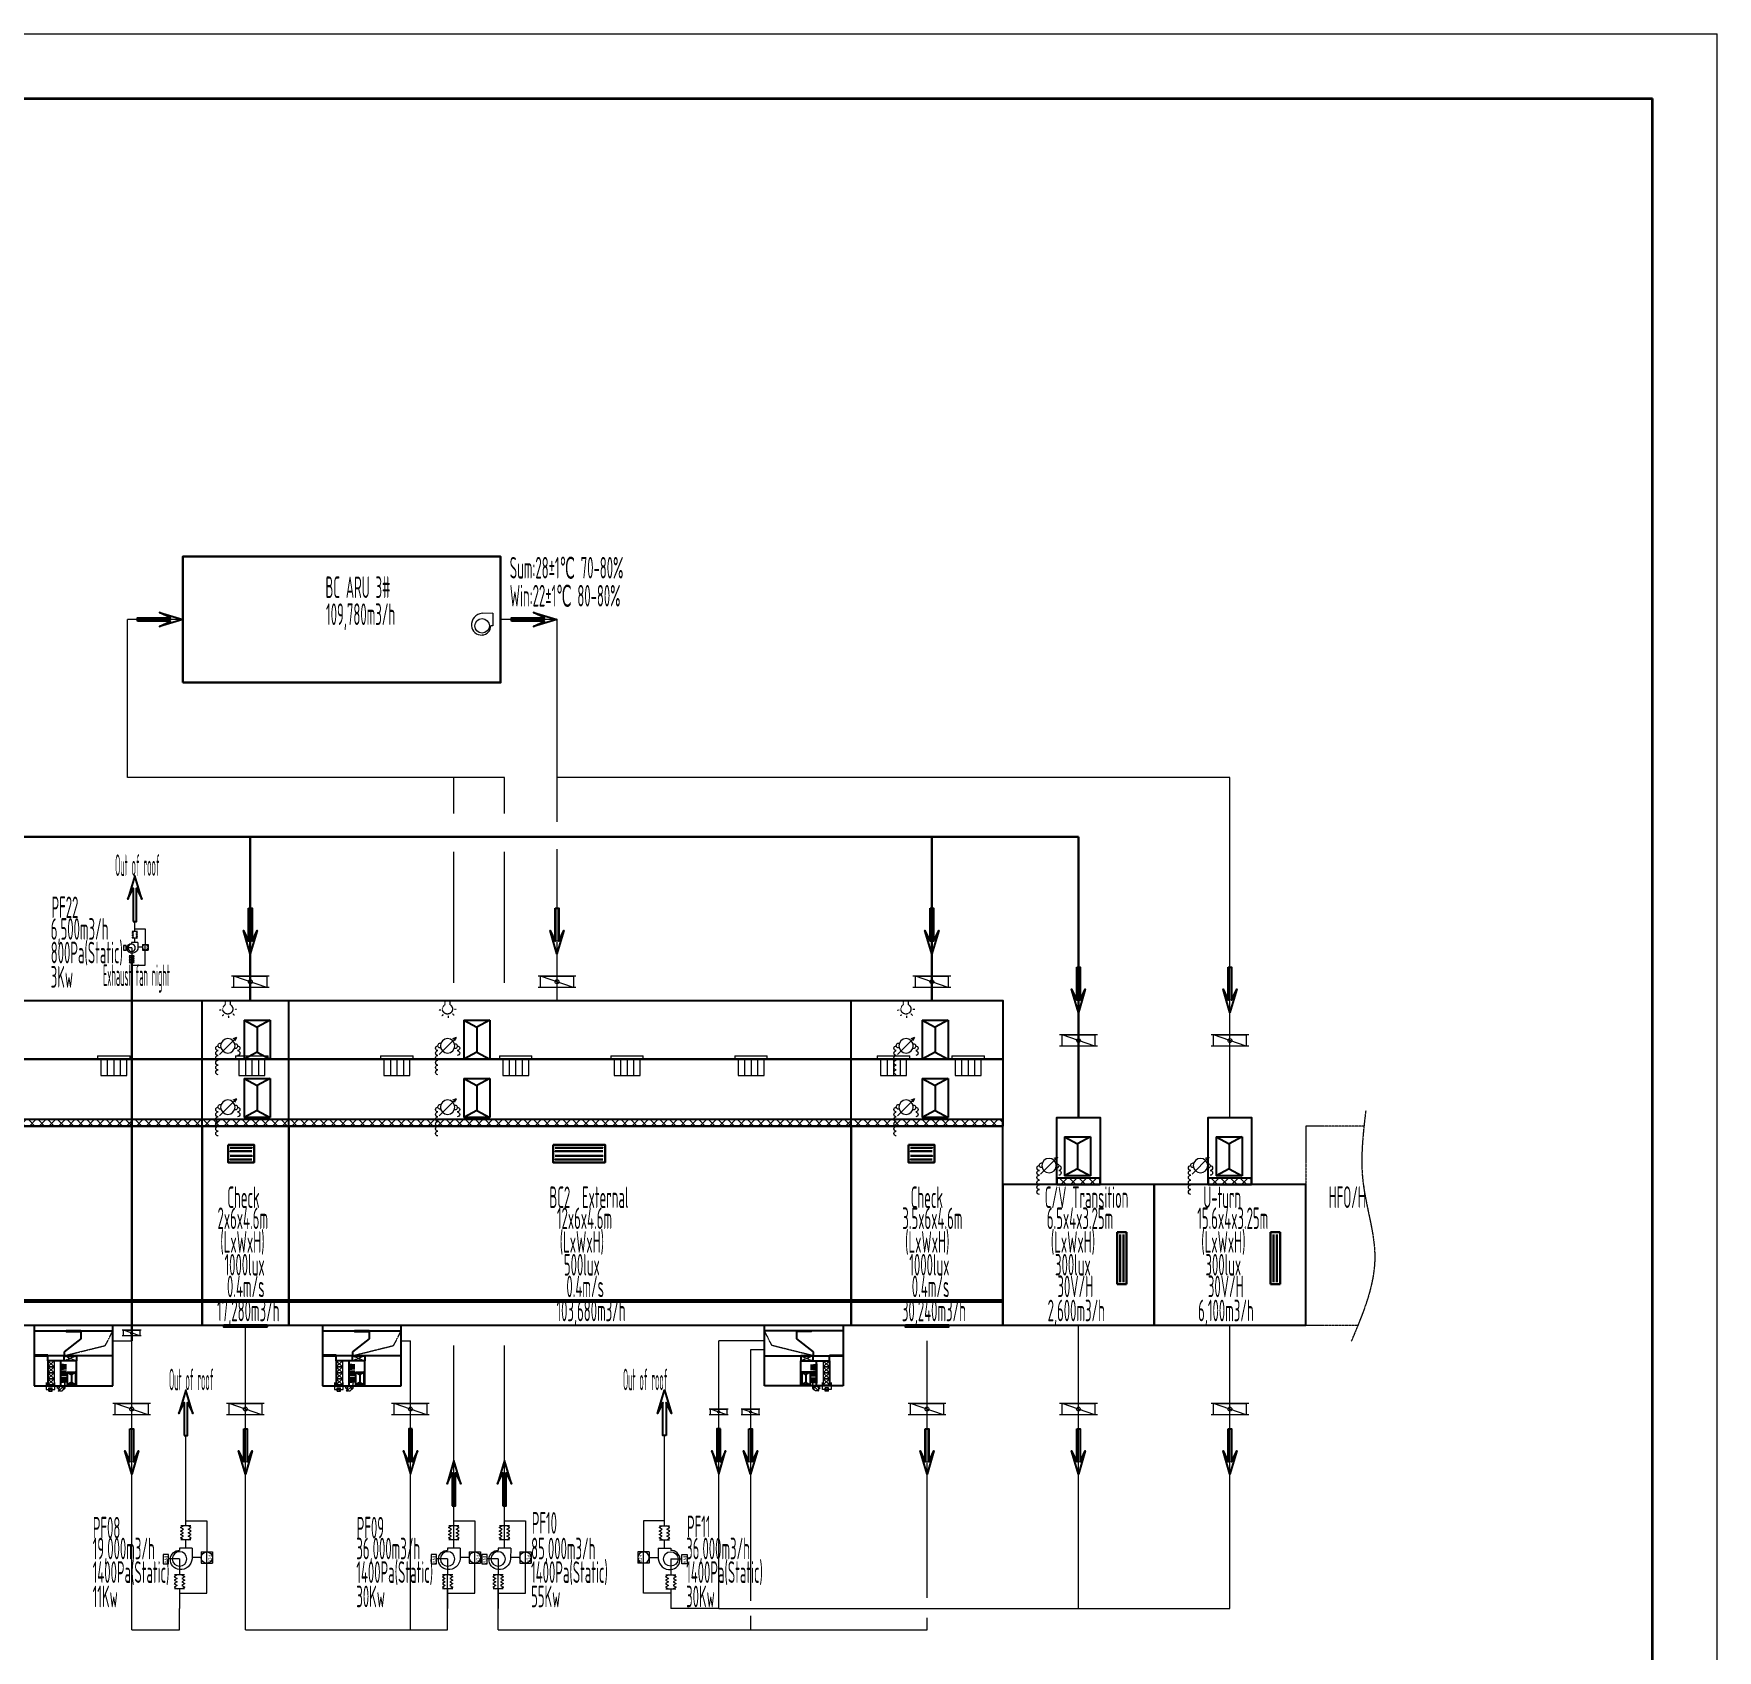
# Model space of a CAD drawing. Header units: millimetres. Extents: x 107215 to 233365, y -8722 to 80378.
# Drawn here: x 194460 to 233365, y 43017 to 80378 of the extents above; entities that cross this region are included whole.
import ezdxf

# ---------------------------------------------------------------- set-up
doc = ezdxf.new("R2010")
doc.units = ezdxf.units.MM
doc.header["$LTSCALE"] = 2
doc.linetypes.add('CENTER', pattern=[4.5, 3, -0.5, 0.5, -0.5])
doc.linetypes.add('PHANTOM', pattern=[5.5, 3, -0.5, 0.5, -0.5, 0.5, -0.5])
doc.layers.get('0').update_dxf_attribs({"lineweight": 30})
for name, color, linetype, lineweight in [('01-粗实线', 3, 'Continuous', 25), ('02-细实线', 2, 'Continuous', 13), ('05-点划线', 1, 'CENTER', 13), ('06-双点划线', 4, 'PHANTOM', 13), ('07-尺寸线', 2, 'Continuous', 13), ('08-文本', 2, 'Continuous', 13), ('A-FLOOR', 7, 'Continuous', 30), ('图框', 7, 'Continuous', 35), ('细实线', 2, 'Continuous', 0)]:
    doc.layers.add(name, color=color, linetype=linetype, lineweight=lineweight)
doc.layers.add('09-不打印层', color=6, linetype='Continuous', lineweight=13, plot=False)
doc.styles.add('标准', font='gbenor.shx', dxfattribs={"bigfont": 'gbcbig.shx'})

# ---------------------------------------------------------------- blocks, each defined once
blk = doc.blocks.new('C$51A9D12799D94EEBA75711500ADBCD73_2')
for p, q in [((0, 900), (600, 900)), ((0, 900), (300, 740)), ((0, 900), (0, 0)), ((600, 900), (300, 740)), ((600, 900), (600, 0)), ((300, 740), (300, 160)), ((300, 160), (0, 0)), ((600, 0), (0, 0)), ((300, 160), (600, 0))]:
    blk.add_line(p, q)
blk = doc.blocks.new('指针压差表')
at = {"ltscale": 5}
for q in [(196, -30), (-111, 327), (-155, 280)]:
    blk.add_line((-196, 363), q, dxfattribs=at)
blk.add_circle((0, 167), 167, dxfattribs=at)
for centre, start, end in [((-224, 111), 90, 270), ((-224, 0), 90, 270), ((-169, 160), 80.4676, 284.196), ((169, 174), 260.4786, 104.2085), ((224, 111), 270, 90), ((224, 0), 270, 90), ((224, -111), 270, 90), ((224, -222), 270, 90), ((224, -333), 270, 90), ((224, -333), 270, 90), ((224, -444), 270, 90)]:
    blk.add_arc(centre, 55.5, start, end, dxfattribs=at)
blk = doc.blocks.new('A$C4be98560')
at = {"layer": '02-细实线'}
for p, q in [((872, 263), (0, 263)), ((872, 0), (0, 0))]:
    blk.add_line(p, q, dxfattribs=at)
at = {"layer": '02-细实线', "ltscale": 2}
blk.add_line((814, 0), (57, 263), dxfattribs=at)
blk.add_line((814, 0), (57, 263), dxfattribs=at)
blk.add_lwpolyline([(814, 263), (814, 0), (57, 0), (57, 263)], close=True, dxfattribs=at)
blk.add_lwpolyline([(814, 263), (814, 0), (57, 0), (57, 263)], close=True, dxfattribs=at)
blk.add_circle((436, 132), 44.9, dxfattribs=at)
blk.add_circle((436, 132), 44.9, dxfattribs=at)
blk = doc.blocks.new('C$A0C62D45F54B416E9F87B461674620F3_3')
at = {"layer": '08-文本'}
for p, q in [((822, 0), (410, -3)), ((822, -484), (739, -484)), ((822, 0), (822, -484))]:
    blk.add_line(p, q, dxfattribs=at)
blk.add_circle((409, -484), 279, dxfattribs=at)
for centre, radius, start, end in [((441, -443), 441, 94.07524, 185.3009), ((380, -459), 379, 183.77682, 274.49488), ((397, -495), 342, 272.23035, 1.93998)]:
    blk.add_arc(centre, radius, start, end, dxfattribs=at)
blk = doc.blocks.new('C$554F49C270534FEF9F7782F15CA40145_3')
at = {"layer": '08-文本'}
for p, q in [((0, 655), (655, 655)), ((0, 0), (0, 655)), ((655, 327), (0, 327)), ((0, 0), (655, 0)), ((655, 0), (655, 655))]:
    blk.add_line(p, q, dxfattribs=at)
blk.add_circle((327, 327), 327, dxfattribs=at)
at = {"layer": '08-文本', "style": '标准'}
blk.add_text('PDS', height=200, dxfattribs=at).set_placement((145, 406))
blk = doc.blocks.new('A$Ceb024bab')
at = {"layer": '02-细实线', "ltscale": 0.2}
for p, q in [((0, 457), (0, 382)), ((0, 457), (751, 457)), ((751, 382), (751, 457)), ((0, 382), (751, 382)), ((75, 382), (75, 0)), ((75, 0), (676, 0)), ((225, 382), (225, 0)), ((375, 382), (375, 0)), ((526, 382), (526, 0)), ((676, 0), (676, 382))]:
    blk.add_line(p, q, dxfattribs=at)
blk = doc.blocks.new('A$C7EA6147B')
for p, q in [((565, 1000), (565, 1126)), ((125, 593), (0, 602)), ((220, 285), (122, 207)), ((265, 883), (179, 975)), ((499, 124), (480, 0)), ((832, 735), (1108, 735)), ((1108, 384), (832, 384)), ((1108, 735), (1108, 384))]:
    blk.add_line(p, q)
blk.add_arc((565, 560), 320, 33.2525, 326.7475)
blk = doc.blocks.new('$CAXA_FRAME_13B17AC1$')
at = {"layer": '09-不打印层'}
for p in [(-420.5, 297), (420.5, -297)]:
    blk.add_line(p, (420.5, 297), dxfattribs=at)
at = {"layer": '图框'}
for p in [(-395.5, 287), (410.5, -287)]:
    blk.add_line(p, (410.5, 287), dxfattribs=at)

msp = doc.modelspace()

# ---------------------------------------------------------------- hatches: boundary and pattern name
at = {"layer": '02-细实线'}
h = msp.add_hatch(dxfattribs=at)
h.set_pattern_fill('ANSI34', color=256, scale=10, angle=45, style=0)
h.set_pattern_definition([(90, (-280927.63, -87883.17), (-190.5, 1e-14), []), (90, (-280895.88, -87851.42), (-190.5, 1e-14), []), (90, (-280864.13, -87819.67), (-190.5, 1e-14), []), (90, (-280832.37, -87787.92), (-190.5, 1e-14), [])])
h.paths.add_polyline_path([(216853, 51070), (216853, 51110), (124853, 51110), (124853, 51070)])
at = {"layer": '07-尺寸线'}
h = msp.add_hatch(dxfattribs=at)
h.set_pattern_fill('ANSI37', color=256, scale=50)
h.set_pattern_definition([(45, (165128.29, 44081.16), (-112.2532, 112.2532), []), (135, (165128.29, 44081.16), (-112.2532, -112.2532), [])])
h.paths.add_polyline_path([(141353, 55282), (141353, 55132), (216853, 55132), (216853, 55282)])
h = msp.add_hatch(dxfattribs=at)
h.set_pattern_fill('ANSI37', color=256, scale=50)
h.set_pattern_definition([(45, (224878.29, 42731.16), (-112.2532, 112.2532), []), (135, (224878.29, 42731.16), (-112.2532, -112.2532), [])])
h.paths.add_polyline_path([(218103, 53932), (218103, 53782), (219103, 53782), (219103, 53932)])
h = msp.add_hatch(dxfattribs=at)
h.set_pattern_fill('ANSI37', color=256, scale=50)
h.set_pattern_definition([(45, (228378.29, 42731.16), (-112.2532, 112.2532), []), (135, (228378.29, 42731.16), (-112.2532, -112.2532), [])])
h.paths.add_polyline_path([(221603, 53932), (221603, 53782), (222603, 53782), (222603, 53932)])
at = {"layer": 'A-FLOOR'}
h = msp.add_hatch(dxfattribs=at)
h.set_pattern_fill('ANGLE', color=1, scale=5)
h.set_pattern_definition([(0, (41852.618, 5958.23), (0, 34.925), [25.4, -9.525]), (90, (41852.618, 5958.23), (-34.925, 2e-15), [25.4, -9.525])])
h.paths.add_polyline_path([(198853, 50532), (199853, 50532), (199853, 50492), (198853, 50492)])
h = msp.add_hatch(dxfattribs=at)
h.set_pattern_fill('ANGLE', color=1, scale=5)
h.set_pattern_definition([(0, (57602.618, 5958.23), (0, 34.925), [25.4, -9.525]), (90, (57602.618, 5958.23), (-34.925, 2e-15), [25.4, -9.525])])
h.paths.add_polyline_path([(214603, 50532), (215603, 50532), (215603, 50492), (214603, 50492)])

# ---------------------------------------------------------------- linework, layer by layer
for p, q in [((125817, 61815), (218603, 61815)), ((199466, 58032), (199466, 61815)), ((215214, 58032), (215214, 61815)), ((218603, 55332), (218603, 61815)), ((196725, 50169), (196725, 59066)), ((219496, 51476), (219496, 52678)), ((219496, 52678), (219716, 52678)), ((219566, 51527), (219566, 52627)), ((219566, 52627), (219566, 51527)), ((219646, 52627), (219646, 51527)), ((219646, 51527), (219646, 52627)), ((219716, 52678), (219716, 51476)), ((223040, 51476), (223040, 52678)), ((223040, 52678), (223260, 52678)), ((223110, 51527), (223110, 52627)), ((223110, 52627), (223110, 51527)), ((223190, 52627), (223190, 51527)), ((223190, 51527), (223190, 52627)), ((223260, 52678), (223260, 51476)), ((219716, 51476), (219496, 51476)), ((223260, 51476), (223040, 51476))]:
    msp.add_line(p, q)
for points in [[(197907, 65383), (205250, 65383), (205250, 68295), (197907, 68295)], [(198953, 54702), (199555, 54702), (199555, 54292), (198953, 54292)], [(199004, 54632), (199504, 54632), (199504, 54632), (199004, 54632)], [(199504, 54552), (199004, 54552), (199004, 54552), (199504, 54552)], [(206461, 54702), (207663, 54702), (207663, 54292), (206461, 54292)], [(206512, 54632), (207612, 54632), (207612, 54632), (206512, 54632)], [(207612, 54552), (206512, 54552), (206512, 54552), (207612, 54552)], [(214674, 54702), (215276, 54702), (215276, 54292), (214674, 54292)], [(214725, 54632), (215225, 54632), (215225, 54632), (214725, 54632)], [(215225, 54552), (214725, 54552), (214725, 54552), (215225, 54552)], [(199004, 54442), (199504, 54442), (199504, 54442), (199004, 54442)], [(199504, 54362), (199004, 54362), (199004, 54362), (199504, 54362)], [(206512, 54442), (207612, 54442), (207612, 54442), (206512, 54442)], [(207612, 54362), (206512, 54362), (206512, 54362), (207612, 54362)], [(214725, 54442), (215225, 54442), (215225, 54442), (214725, 54442)], [(215225, 54362), (214725, 54362), (214725, 54362), (215225, 54362)], [(198853, 50532), (199853, 50532), (199853, 50492), (198853, 50492)], [(214603, 50532), (215603, 50532), (215603, 50492), (214603, 50492)]]:
    msp.add_lwpolyline(points, close=True)
at = {"layer": '01-粗实线'}
for p, q in [((198353, 55132), (198353, 58032)), ((200353, 55132), (200353, 58032)), ((213353, 55132), (213353, 58032)), ((194475, 50532), (194475, 50402)), ((194475, 50402), (196291, 50402)), ((194475, 50402), (194475, 49132)), ((195552, 50214), (195165, 49917)), ((195552, 50402), (195552, 50214)), ((196291, 50402), (196291, 50532)), ((196291, 49132), (196291, 50402)), ((201137, 50532), (201137, 50402)), ((201137, 50402), (202953, 50402)), ((201137, 50402), (201137, 49132)), ((202214, 50214), (201827, 49917)), ((202214, 50402), (202214, 50214)), ((202953, 50402), (202953, 50532)), ((202953, 49132), (202953, 50402)), ((211346, 50402), (211346, 50532)), ((213162, 50402), (211346, 50402)), ((211346, 49132), (211346, 50402)), ((212085, 50402), (212085, 50214)), ((212085, 50214), (212471, 49917)), ((213162, 50532), (213162, 50402)), ((213162, 50402), (213162, 49132)), ((196291, 49825), (194475, 49825)), ((194787, 49704), (194787, 49825)), ((195165, 49917), (195165, 49825)), ((202953, 49825), (201137, 49825)), ((201449, 49704), (201449, 49825)), ((201827, 49917), (201827, 49825)), ((211346, 49825), (213162, 49825)), ((212471, 49917), (212471, 49825)), ((212850, 49704), (212850, 49825)), ((194475, 49132), (196291, 49132)), ((201137, 49132), (202953, 49132)), ((213162, 49132), (211346, 49132))]:
    msp.add_line(p, q, dxfattribs=at)
for points in [[(196857, 66800), (196857, 66839), (196857, 66878), (197619, 66878), (197367, 66998), (197907, 66839), (197367, 66680), (197619, 66800)], [(205503, 66800), (205503, 66839), (205503, 66878), (206266, 66878), (206013, 66998), (206553, 66839), (206013, 66680), (206266, 66800)], [(196758, 59864), (196797, 59864), (196837, 59864), (196837, 60627), (196956, 60375), (196797, 60914), (196639, 60375), (196758, 60627)], [(199427, 60166), (199466, 60166), (199506, 60166), (199506, 59404), (199625, 59656), (199466, 59116), (199308, 59656), (199427, 59404)], [(206513, 60166), (206553, 60166), (206592, 60166), (206592, 59404), (206711, 59656), (206553, 59116), (206394, 59656), (206513, 59404)], [(215175, 60166), (215214, 60166), (215253, 60166), (215253, 59404), (215373, 59656), (215214, 59116), (215055, 59656), (215175, 59404)], [(218563, 58807), (218603, 58807), (218642, 58807), (218642, 58044), (218761, 58296), (218603, 57757), (218444, 58296), (218563, 58044)], [(222063, 58807), (222103, 58807), (222142, 58807), (222142, 58044), (222261, 58296), (222103, 57757), (221944, 58296), (222063, 58044)], [(141353, 56682), (141353, 58032), (216853, 58032), (216853, 56682)], [(141353, 55132), (141353, 56682), (216853, 56682), (216853, 55132)], [(141353, 55282), (141353, 55132), (216853, 55132), (216853, 55282)], [(218103, 53782), (218103, 55332), (219103, 55332), (219103, 53782)], [(221603, 53782), (221603, 55332), (222603, 55332), (222603, 53782)], [(185353, 50532), (198353, 50532), (198353, 55132), (185353, 55132)], [(198353, 50532), (200353, 50532), (200353, 55132), (198353, 55132)], [(200353, 50532), (213353, 50532), (213353, 55132), (200353, 55132)], [(213353, 50532), (216853, 50532), (216853, 55132), (213353, 55132)], [(216853, 50532), (220353, 50532), (220353, 53782), (216853, 53782)], [(218103, 53932), (218103, 53782), (219103, 53782), (219103, 53932)], [(220353, 50532), (223853, 50532), (223853, 53782), (220353, 53782)], [(221603, 53932), (221603, 53782), (222603, 53782), (222603, 53932)], [(216853, 51070), (216853, 51110), (124853, 51110), (124853, 51070)], [(195552, 50402), (195214, 50402), (195214, 50386), (195552, 50386)], [(202214, 50402), (201876, 50402), (201876, 50386), (202214, 50386)], [(212085, 50402), (212423, 50402), (212423, 50386), (212085, 50386)], [(194787, 49841), (194475, 49841), (194475, 49825), (194787, 49825)], [(195165, 49825), (195451, 49825), (195451, 49704), (195165, 49704)], [(201449, 49841), (201137, 49841), (201137, 49825), (201449, 49825)], [(201827, 49825), (202112, 49825), (202112, 49704), (201827, 49704)], [(212471, 49825), (212186, 49825), (212186, 49704), (212471, 49704)], [(212850, 49841), (213162, 49841), (213162, 49825), (212850, 49825)], [(195451, 49704), (194787, 49704), (194787, 49132), (195451, 49132)], [(194787, 49132), (195087, 49132), (195087, 49704), (194787, 49704)], [(202112, 49704), (201449, 49704), (201449, 49132), (202112, 49132)], [(201449, 49132), (201749, 49132), (201749, 49704), (201449, 49704)], [(212186, 49704), (212850, 49704), (212850, 49132), (212186, 49132)], [(212850, 49132), (212550, 49132), (212550, 49704), (212850, 49704)], [(197938, 47979), (197977, 47979), (198016, 47979), (198016, 48741), (198136, 48489), (197977, 49028), (197818, 48489), (197938, 48741)], [(209076, 47979), (209037, 47979), (208998, 47979), (208998, 48741), (208878, 48489), (209037, 49028), (209196, 48489), (209076, 48741)], [(196685, 48138), (196725, 48138), (196764, 48138), (196764, 47376), (196883, 47628), (196725, 47089), (196566, 47628), (196685, 47376)], [(199313, 48138), (199353, 48138), (199392, 48138), (199392, 47376), (199511, 47628), (199353, 47089), (199194, 47628), (199313, 47376)], [(203206, 48138), (203167, 48138), (203127, 48138), (203127, 47376), (203008, 47628), (203167, 47089), (203326, 47628), (203206, 47376)], [(210329, 48138), (210289, 48138), (210250, 48138), (210250, 47376), (210131, 47628), (210289, 47089), (210448, 47628), (210329, 47376)], [(210985, 48138), (211025, 48138), (211064, 48138), (211064, 47376), (211184, 47628), (211025, 47089), (210866, 47628), (210985, 47376)], [(215063, 48138), (215103, 48138), (215142, 48138), (215142, 47376), (215261, 47628), (215103, 47089), (214944, 47628), (215063, 47376)], [(218563, 48138), (218603, 48138), (218642, 48138), (218642, 47376), (218761, 47628), (218603, 47089), (218444, 47628), (218563, 47376)], [(222063, 48138), (222103, 48138), (222142, 48138), (222142, 47376), (222261, 47628), (222103, 47089), (221944, 47628), (222063, 47376)], [(204132, 46355), (204171, 46355), (204210, 46355), (204210, 47118), (204330, 46866), (204171, 47405), (204012, 46866), (204132, 47118)], [(205300, 46355), (205339, 46355), (205379, 46355), (205379, 47118), (205498, 46866), (205339, 47405), (205181, 46866), (205300, 47118)]]:
    msp.add_lwpolyline(points, close=True, dxfattribs=at)
at = {"layer": '02-细实线', "color": 1}
for p, q in [((196632, 63185), (196632, 66839)), ((197907, 66839), (196632, 66839)), ((206553, 66839), (205250, 66839)), ((206553, 66839), (206553, 62161)), ((205339, 63185), (196632, 63185)), ((204171, 62360), (204171, 63185)), ((205339, 62360), (205339, 63185)), ((222103, 63185), (206553, 63185)), ((222103, 55332), (222103, 63185)), ((204171, 58444), (204171, 61472)), ((205339, 58444), (205339, 61472)), ((206553, 61531), (206553, 58032)), ((199353, 43489), (199353, 50492)), ((202953, 50169), (203167, 50169)), ((203167, 43489), (203167, 50169)), ((204171, 45574), (204171, 50059)), ((205339, 45574), (205339, 50059)), ((215103, 44230), (215103, 50169)), ((204026, 43489), (204026, 44759)), ((205194, 43489), (205194, 44759)), ((215103, 43489), (215103, 43766)), ((199353, 43489), (204026, 43489)), ((205194, 43489), (215103, 43489))]:
    msp.add_line(p, q, dxfattribs=at)
at = {"layer": '02-细实线', "color": 6}
for p, q in [((196856, 59633), (196739, 59633)), ((196797, 59633), (196797, 59864)), ((196725, 59251), (196598, 59251)), ((196725, 59251), (196725, 59066)), ((196856, 59474), (196739, 59474)), ((196797, 59375), (196797, 59474)), ((196974, 59266), (196869, 59266)), ((196783, 59066), (196666, 59066)), ((196783, 58906), (196666, 58906)), ((196725, 58906), (196725, 58678)), ((218603, 43983), (218603, 50532)), ((222103, 43983), (222103, 50532)), ((196291, 50169), (196725, 50169)), ((196725, 43489), (196725, 50169)), ((210289, 43983), (210289, 50169)), ((211346, 50169), (210289, 50169)), ((197977, 45893), (197977, 47979)), ((209037, 45893), (209037, 47979)), ((204171, 45893), (204171, 46355)), ((205339, 45893), (205339, 46355)), ((198094, 45893), (197860, 45893)), ((198094, 45574), (197860, 45574)), ((197977, 45377), (197977, 45574)), ((204288, 45893), (204054, 45893)), ((204288, 45574), (204054, 45574)), ((204171, 45377), (204171, 45574)), ((205456, 45893), (205222, 45893)), ((205456, 45574), (205222, 45574)), ((205339, 45377), (205339, 45574)), ((208920, 45893), (209154, 45893)), ((208920, 45574), (209154, 45574)), ((209037, 45377), (209037, 45574)), ((198331, 45159), (198121, 45159)), ((204525, 45159), (204315, 45159)), ((205693, 45159), (205483, 45159)), ((208683, 45159), (208893, 45159)), ((197832, 45128), (197577, 45128)), ((197949, 44759), (197715, 44759)), ((197832, 45128), (197832, 44759)), ((204026, 45128), (203771, 45128)), ((204143, 44759), (203909, 44759)), ((204026, 45128), (204026, 44759)), ((205194, 45128), (204940, 45128)), ((205311, 44759), (205077, 44759)), ((205194, 45128), (205194, 44759)), ((209065, 44759), (209299, 44759)), ((209182, 45128), (209182, 44759)), ((209182, 45128), (209436, 45128)), ((197949, 44440), (197715, 44440)), ((197832, 44440), (197832, 43983)), ((204143, 44440), (203909, 44440)), ((204026, 44440), (204026, 43983)), ((205311, 44440), (205077, 44440)), ((205194, 44440), (205194, 43983)), ((209065, 44440), (209299, 44440)), ((209182, 44440), (209182, 43983)), ((210289, 43983), (222103, 43983))]:
    msp.add_line(p, q, dxfattribs=at)
for points in [[(196770, 59474), (196737, 59494), (196770, 59514), (196737, 59534), (196770, 59554), (196737, 59574), (196770, 59593), (196737, 59613), (196770, 59633)], [(196797, 59691), (197040, 59691), (197040, 59332)], [(196825, 59474), (196858, 59494), (196825, 59514), (196858, 59534), (196825, 59554), (196858, 59574), (196825, 59593), (196858, 59613), (196825, 59633)], [(196725, 58855), (197040, 58855), (197040, 59201)], [(196698, 59066), (196664, 59046), (196698, 59026), (196664, 59006), (196698, 58986), (196664, 58966), (196698, 58946), (196664, 58926), (196698, 58906)], [(196752, 59066), (196786, 59046), (196752, 59026), (196786, 59006), (196752, 58986), (196786, 58966), (196752, 58946), (196786, 58926), (196752, 58906)], [(197977, 46008), (198462, 46008), (198462, 45290)], [(204171, 46008), (204656, 46008), (204656, 45290)], [(205339, 46008), (205824, 46008), (205824, 45290)], [(209037, 46008), (208552, 46008), (208552, 45290)], [(197923, 45574), (197855, 45614), (197923, 45654), (197855, 45694), (197923, 45734), (197855, 45774), (197923, 45814), (197855, 45854), (197923, 45893)], [(198031, 45574), (198099, 45614), (198031, 45654), (198099, 45694), (198031, 45734), (198099, 45774), (198031, 45814), (198099, 45854), (198031, 45893)], [(204117, 45574), (204049, 45614), (204117, 45654), (204049, 45694), (204117, 45734), (204049, 45774), (204117, 45814), (204049, 45854), (204117, 45893)], [(204225, 45574), (204293, 45614), (204225, 45654), (204293, 45694), (204225, 45734), (204293, 45774), (204225, 45814), (204293, 45854), (204225, 45893)], [(205285, 45574), (205218, 45614), (205285, 45654), (205218, 45694), (205285, 45734), (205218, 45774), (205285, 45814), (205218, 45854), (205285, 45893)], [(205394, 45574), (205461, 45614), (205394, 45654), (205461, 45694), (205394, 45734), (205461, 45774), (205394, 45814), (205461, 45854), (205394, 45893)], [(208983, 45574), (208915, 45614), (208983, 45654), (208915, 45694), (208983, 45734), (208915, 45774), (208983, 45814), (208915, 45854), (208983, 45893)], [(209091, 45574), (209158, 45614), (209091, 45654), (209158, 45694), (209091, 45734), (209158, 45774), (209091, 45814), (209158, 45854), (209091, 45893)], [(197777, 44759), (197710, 44719), (197777, 44679), (197710, 44639), (197777, 44599), (197710, 44559), (197777, 44519), (197710, 44480), (197777, 44440)], [(197832, 44337), (198462, 44337), (198462, 45028)], [(197886, 44759), (197953, 44719), (197886, 44679), (197953, 44639), (197886, 44599), (197953, 44559), (197886, 44519), (197953, 44480), (197886, 44440)], [(203971, 44759), (203904, 44719), (203971, 44679), (203904, 44639), (203971, 44599), (203904, 44559), (203971, 44519), (203904, 44480), (203971, 44440)], [(204026, 44337), (204656, 44337), (204656, 45028)], [(204080, 44759), (204147, 44719), (204080, 44679), (204147, 44639), (204080, 44599), (204147, 44559), (204080, 44519), (204147, 44480), (204080, 44440)], [(205140, 44759), (205073, 44719), (205140, 44679), (205073, 44639), (205140, 44599), (205073, 44559), (205140, 44519), (205073, 44480), (205140, 44440)], [(205194, 44337), (205824, 44337), (205824, 45028)], [(205248, 44759), (205316, 44719), (205248, 44679), (205316, 44639), (205248, 44599), (205316, 44559), (205248, 44519), (205316, 44480), (205248, 44440)], [(209182, 44337), (208552, 44337), (208552, 45028)], [(209128, 44759), (209061, 44719), (209128, 44679), (209061, 44639), (209128, 44599), (209061, 44559), (209128, 44519), (209061, 44480), (209128, 44440)], [(209237, 44759), (209304, 44719), (209237, 44679), (209304, 44639), (209237, 44599), (209304, 44559), (209237, 44519), (209304, 44480), (209237, 44440)], [(196725, 43489), (197832, 43489), (197832, 43983)], [(210289, 43983), (209182, 43983), (209182, 43983)]]:
    msp.add_lwpolyline(points, dxfattribs=at)
for points in [[(196598, 59195), (196598, 59304), (196534, 59304), (196534, 59195)], [(197577, 45016), (197577, 45234), (197450, 45234), (197450, 45016)], [(203771, 45016), (203771, 45234), (203644, 45234), (203644, 45016)], [(204940, 45016), (204940, 45234), (204813, 45234), (204813, 45016)], [(209436, 45016), (209436, 45234), (209564, 45234), (209564, 45016)]]:
    msp.add_lwpolyline(points, close=True, dxfattribs=at)
at = {"layer": '02-细实线', "color": 1}
for points in [[(211346, 49960), (211025, 49960), (211025, 44158)], [(211025, 43816), (211025, 43489)]]:
    msp.add_lwpolyline(points, dxfattribs=at)
at = {"layer": '05-点划线'}
for p, q in [((195552, 50386), (195214, 50402)), ((195214, 50386), (195552, 50402)), ((202214, 50386), (201876, 50402)), ((201876, 50386), (202214, 50402)), ((212085, 50386), (212423, 50402)), ((212423, 50386), (212085, 50402)), ((194787, 49825), (194475, 49841)), ((194475, 49825), (194787, 49841)), ((195165, 49825), (195451, 49704)), ((195451, 49825), (195165, 49704)), ((201449, 49825), (201137, 49841)), ((201137, 49825), (201449, 49841)), ((201827, 49825), (202112, 49704)), ((202112, 49825), (201827, 49704)), ((212471, 49825), (212186, 49704)), ((212186, 49825), (212471, 49704)), ((212850, 49825), (213162, 49841)), ((213162, 49825), (212850, 49841))]:
    msp.add_line(p, q, dxfattribs=at)
for points in [[(195165, 49825), (196116, 50061), (196291, 50402)], [(201827, 49825), (202778, 50061), (202953, 50402)], [(212471, 49825), (211520, 50061), (211346, 50402)]]:
    msp.add_lwpolyline(points, dxfattribs=at)
at = {"layer": '06-双点划线'}
msp.add_lwpolyline([(225201, 55132), (223853, 55132), (223853, 50532), (225061, 50532)], dxfattribs=at)
msp.add_spline([(225242, 55495), (225173, 53879), (225450, 52104), (224908, 50163)], degree=3, dxfattribs=at)
at = {"layer": '08-文本'}
for p, q in [((205071, 66984), (204824, 66982)), ((205071, 66984), (205071, 66694)), ((205071, 66694), (205021, 66694))]:
    msp.add_line(p, q, dxfattribs=at)
msp.add_circle((204823, 66693), 168, dxfattribs=at)
for centre, radius, start, end in [((204843, 66718), 265, 94.0752, 185.3009), ((204806, 66708), 228, 183.7768, 274.4949), ((204816, 66687), 205, 272.2303, 1.94)]:
    msp.add_arc(centre, radius, start, end, dxfattribs=at)
at = {"layer": '细实线'}
for p, q in [((194931, 49704), (194787, 49566)), ((194787, 49704), (194931, 49566)), ((194931, 49566), (194787, 49428)), ((194787, 49566), (194931, 49428)), ((194931, 49428), (194787, 49289)), ((194787, 49428), (194931, 49289)), ((194931, 49704), (194931, 49289)), ((195222, 49617), (195087, 49628)), ((195222, 49617), (195087, 49607)), ((195222, 49596), (195087, 49607)), ((195222, 49596), (195087, 49586)), ((195222, 49575), (195087, 49586)), ((195222, 49575), (195087, 49565)), ((195222, 49554), (195087, 49565)), ((195222, 49554), (195087, 49544)), ((195222, 49533), (195087, 49544)), ((195222, 49533), (195087, 49523)), ((195222, 49512), (195087, 49523)), ((195222, 49512), (195087, 49502)), ((195222, 49466), (195087, 49477)), ((195222, 49466), (195087, 49456)), ((195222, 49445), (195087, 49456)), ((195222, 49445), (195087, 49435)), ((195222, 49424), (195087, 49435)), ((195222, 49424), (195087, 49414)), ((195222, 49403), (195087, 49414)), ((201593, 49704), (201449, 49566)), ((201449, 49704), (201593, 49566)), ((201593, 49566), (201449, 49428)), ((201449, 49566), (201593, 49428)), ((201593, 49428), (201449, 49289)), ((201449, 49428), (201593, 49289)), ((201593, 49704), (201593, 49289)), ((201884, 49617), (201749, 49628)), ((201884, 49617), (201749, 49607)), ((201884, 49596), (201749, 49607)), ((201884, 49596), (201749, 49586)), ((201884, 49575), (201749, 49586)), ((201884, 49575), (201749, 49565)), ((201884, 49554), (201749, 49565)), ((201884, 49554), (201749, 49544)), ((201884, 49533), (201749, 49544)), ((201884, 49533), (201749, 49523)), ((201884, 49512), (201749, 49523)), ((201884, 49512), (201749, 49502)), ((201884, 49466), (201749, 49477)), ((201884, 49466), (201749, 49456)), ((201884, 49445), (201749, 49456)), ((201884, 49445), (201749, 49435)), ((201884, 49424), (201749, 49435)), ((201884, 49424), (201749, 49414)), ((201884, 49403), (201749, 49414)), ((212414, 49617), (212550, 49628)), ((212414, 49617), (212550, 49607)), ((212414, 49596), (212550, 49607)), ((212414, 49596), (212550, 49586)), ((212414, 49575), (212550, 49586)), ((212414, 49575), (212550, 49565)), ((212414, 49554), (212550, 49565)), ((212414, 49554), (212550, 49544)), ((212414, 49533), (212550, 49544)), ((212414, 49533), (212550, 49523)), ((212414, 49512), (212550, 49523)), ((212414, 49512), (212550, 49502)), ((212414, 49466), (212550, 49477)), ((212414, 49466), (212550, 49456)), ((212414, 49445), (212550, 49456)), ((212414, 49445), (212550, 49435)), ((212414, 49424), (212550, 49435)), ((212414, 49424), (212550, 49414)), ((212414, 49403), (212550, 49414)), ((212706, 49704), (212850, 49566)), ((212850, 49704), (212706, 49566)), ((212706, 49704), (212706, 49289)), ((212706, 49566), (212850, 49428)), ((212850, 49566), (212706, 49428)), ((212706, 49428), (212850, 49289)), ((212850, 49428), (212706, 49289)), ((194931, 49289), (194787, 49151)), ((194787, 49289), (194931, 49151)), ((195222, 49403), (195087, 49393)), ((195222, 49382), (195087, 49393)), ((195222, 49382), (195087, 49372)), ((195222, 49362), (195087, 49372)), ((195222, 49362), (195087, 49351)), ((195222, 49315), (195087, 49326)), ((195222, 49315), (195087, 49305)), ((195222, 49294), (195087, 49305)), ((195222, 49294), (195087, 49284)), ((195222, 49274), (195087, 49284)), ((195222, 49274), (195087, 49263)), ((195222, 49253), (195087, 49263)), ((195222, 49253), (195087, 49242)), ((195222, 49232), (195087, 49242)), ((195222, 49232), (195087, 49221)), ((195222, 49211), (195087, 49221)), ((195222, 49211), (195087, 49200)), ((201593, 49289), (201449, 49151)), ((201449, 49289), (201593, 49151)), ((201884, 49403), (201749, 49393)), ((201884, 49382), (201749, 49393)), ((201884, 49382), (201749, 49372)), ((201884, 49362), (201749, 49372)), ((201884, 49362), (201749, 49351)), ((201884, 49315), (201749, 49326)), ((201884, 49315), (201749, 49305)), ((201884, 49294), (201749, 49305)), ((201884, 49294), (201749, 49284)), ((201884, 49274), (201749, 49284)), ((201884, 49274), (201749, 49263)), ((201884, 49253), (201749, 49263)), ((201884, 49253), (201749, 49242)), ((201884, 49232), (201749, 49242)), ((201884, 49232), (201749, 49221)), ((201884, 49211), (201749, 49221)), ((201884, 49211), (201749, 49200)), ((212414, 49403), (212550, 49393)), ((212414, 49382), (212550, 49393)), ((212414, 49382), (212550, 49372)), ((212414, 49362), (212550, 49372)), ((212414, 49362), (212550, 49351)), ((212414, 49315), (212550, 49326)), ((212414, 49315), (212550, 49305)), ((212414, 49294), (212550, 49305)), ((212414, 49294), (212550, 49284)), ((212414, 49274), (212550, 49284)), ((212414, 49274), (212550, 49263)), ((212414, 49253), (212550, 49263)), ((212414, 49253), (212550, 49242)), ((212414, 49232), (212550, 49242)), ((212414, 49232), (212550, 49221)), ((212414, 49211), (212550, 49221)), ((212414, 49211), (212550, 49200)), ((212706, 49289), (212850, 49151)), ((212850, 49289), (212706, 49151))]:
    msp.add_line(p, q, dxfattribs=at)
at = {"layer": '细实线', "ltscale": 0.375}
for p, q in [((194746, 49209), (194746, 49046)), ((194746, 49046), (194808, 49046)), ((194808, 49085), (194886, 49085)), ((194808, 49006), (194808, 49085)), ((194886, 49046), (194808, 49046)), ((194886, 49006), (194886, 49085)), ((194886, 49046), (194948, 49046)), ((194948, 49046), (194948, 49209)), ((201408, 49209), (201408, 49046)), ((201408, 49046), (201470, 49046)), ((201470, 49085), (201548, 49085)), ((201470, 49006), (201470, 49085)), ((201548, 49046), (201470, 49046)), ((201548, 49006), (201548, 49085)), ((201548, 49046), (201610, 49046)), ((201610, 49046), (201610, 49209)), ((212689, 49046), (212689, 49209)), ((212751, 49046), (212689, 49046)), ((212829, 49085), (212751, 49085)), ((212751, 49006), (212751, 49085)), ((212751, 49046), (212829, 49046)), ((212829, 49006), (212829, 49085)), ((212891, 49046), (212829, 49046)), ((212891, 49209), (212891, 49046)), ((194808, 49006), (194886, 49006)), ((201470, 49006), (201548, 49006)), ((212829, 49006), (212751, 49006))]:
    msp.add_line(p, q, dxfattribs=at)
at = {"layer": '细实线'}
for points in [[(194931, 49704), (194931, 49566), (194787, 49566), (194787, 49704), (194931, 49704)], [(194931, 49566), (194931, 49428), (194787, 49428), (194787, 49566), (194931, 49566)], [(194931, 49428), (194931, 49289), (194787, 49289), (194787, 49428), (194931, 49428)], [(201593, 49704), (201593, 49566), (201449, 49566), (201449, 49704), (201593, 49704)], [(201593, 49566), (201593, 49428), (201449, 49428), (201449, 49566), (201593, 49566)], [(201593, 49428), (201593, 49289), (201449, 49289), (201449, 49428), (201593, 49428)], [(212706, 49704), (212706, 49566), (212850, 49566), (212850, 49704), (212706, 49704)], [(212706, 49566), (212706, 49428), (212850, 49428), (212850, 49566), (212706, 49566)], [(212706, 49428), (212706, 49289), (212850, 49289), (212850, 49428), (212706, 49428)], [(194931, 49289), (194931, 49151), (194787, 49151), (194787, 49289), (194931, 49289)], [(201593, 49289), (201593, 49151), (201449, 49151), (201449, 49289), (201593, 49289)], [(212706, 49289), (212706, 49151), (212850, 49151), (212850, 49289), (212706, 49289)]]:
    msp.add_lwpolyline(points, dxfattribs=at)
for points in [[(195087, 49640), (195077, 49640), (195077, 49489), (195087, 49489)], [(195087, 49489), (195077, 49489), (195077, 49338), (195087, 49338)], [(201749, 49640), (201739, 49640), (201739, 49489), (201749, 49489)], [(201749, 49489), (201739, 49489), (201739, 49338), (201749, 49338)], [(212550, 49640), (212559, 49640), (212559, 49489), (212550, 49489)], [(212550, 49489), (212559, 49489), (212559, 49338), (212550, 49338)], [(195087, 49338), (195077, 49338), (195077, 49188), (195087, 49188)], [(201749, 49338), (201739, 49338), (201739, 49188), (201749, 49188)], [(212550, 49338), (212559, 49338), (212559, 49188), (212550, 49188)]]:
    msp.add_lwpolyline(points, close=True, dxfattribs=at)
at = {"layer": '细实线', "ltscale": 0.375}
for centre in [(194847, 49046), (201509, 49046), (212790, 49046)]:
    msp.add_circle(centre, 39.3, dxfattribs=at)

# ---------------------------------------------------------------- block references
at = {"layer": '01-粗实线'}
for p in [(199323, 56682), (204400, 56682), (214993, 56682), (199323, 55332), (204400, 55332), (214993, 55332), (218282, 53982), (221782, 53982)]:
    msp.add_blockref('C$51A9D12799D94EEBA75711500ADBCD73_2', p, dxfattribs=at)
at = {"layer": '01-粗实线', "yscale": 0.3200000000000001, "zscale": 0.3200000000000001}
for p, xscale in [((195236, 49154), 0.3200000000000001), ((201898, 49154), 0.3200000000000001), ((212401, 49154), -0.3200000000000001)]:
    msp.add_blockref('C$51A9D12799D94EEBA75711500ADBCD73_2', p, dxfattribs=dict(at, xscale=xscale))
at = {"layer": '02-细实线', "color": 6}
for name, p, xscale, yscale, zscale, rotation in [('C$A0C62D45F54B416E9F87B461674620F3_3', (196870, 59128), -0.2999999999999998, 0.2999999999999998, 0.2999999999999998, 270), ('C$554F49C270534FEF9F7782F15CA40145_3', (196974, 59332), 0.1999999999999999, 0.1999999999999999, 0.1999999999999999, 270.0009464332636), ('C$A0C62D45F54B416E9F87B461674620F3_3', (198122, 44883), -0.5999999999999996, 0.5999999999999996, 0.5999999999999996, 270), ('C$554F49C270534FEF9F7782F15CA40145_3', (198331, 45290), 0.3999999999999998, 0.3999999999999998, 0.3999999999999998, 270.0009464332636), ('C$A0C62D45F54B416E9F87B461674620F3_3', (204316, 44883), -0.5999999999999996, 0.5999999999999996, 0.5999999999999996, 270), ('C$554F49C270534FEF9F7782F15CA40145_3', (204525, 45290), 0.3999999999999998, 0.3999999999999998, 0.3999999999999998, 270.0009464332636), ('C$A0C62D45F54B416E9F87B461674620F3_3', (205484, 44883), -0.5999999999999996, 0.5999999999999996, 0.5999999999999996, 270), ('C$554F49C270534FEF9F7782F15CA40145_3', (205693, 45290), 0.3999999999999998, 0.3999999999999998, 0.3999999999999998, 270.0009464332636), ('C$554F49C270534FEF9F7782F15CA40145_3', (208683, 45290), -0.3999999999999998, 0.3999999999999998, 0.3999999999999998, 89.99905356673648), ('C$A0C62D45F54B416E9F87B461674620F3_3', (208892, 44883), 0.5999999999999996, 0.5999999999999996, 0.5999999999999996, 90.00000000000001)]:
    msp.add_blockref(name, p, dxfattribs=dict(at, xscale=xscale, yscale=yscale, zscale=zscale, rotation=rotation))
at = {"layer": '02-细实线', "xscale": -1}
for p in [(198948, 56820), (204025, 56820), (214618, 56820), (198948, 55403), (204025, 55403), (214618, 55403), (217923, 54053), (221423, 54053)]:
    msp.add_blockref('指针压差表', p, dxfattribs=at)
at = {"layer": '02-细实线'}
for p in [(195936, 56299), (199127, 56299), (202477, 56299), (205223, 56299), (207796, 56299), (210662, 56299), (213954, 56299), (215678, 56299)]:
    msp.add_blockref('A$Ceb024bab', p, dxfattribs=at)
at = {"layer": '02-细实线', "yscale": 0.3200000000000001, "zscale": 0.3200000000000001, "rotation": 180}
for p, xscale in [((195093, 49120), -0.3200000000000001), ((201755, 49120), -0.3200000000000001), ((212544, 49120), 0.3200000000000001)]:
    msp.add_blockref('指针压差表', p, dxfattribs=dict(at, xscale=xscale))
at = {"layer": '06-双点划线', "xscale": 0.36, "yscale": -0.36, "zscale": 0.36, "rotation": 89.99999999999999}
for p in [(198745, 57633), (203821, 57633), (214414, 57633)]:
    msp.add_blockref('A$C7EA6147B', p, dxfattribs=at)
at = {"layer": '07-尺寸线'}
for p in [(199031, 58336), (206117, 58336), (214778, 58336), (218167, 56977), (221667, 56977), (196289, 48460), (198917, 48460), (202731, 48460), (214667, 48460), (218167, 48460), (221667, 48460)]:
    msp.add_blockref('A$C4be98560', p, dxfattribs=at)
at = {"layer": '07-尺寸线', "xscale": 0.5, "yscale": 0.5, "zscale": 0.5}
for p in [(196507, 50283), (210071, 48460), (210807, 48460)]:
    msp.add_blockref('A$C4be98560', p, dxfattribs=at)
at = {"layer": '08-文本', "xscale": 150, "yscale": 150, "zscale": 150}
msp.add_blockref('$CAXA_FRAME_13B17AC1$', (170290, 35828), dxfattribs=at)

# ---------------------------------------------------------------- texts
at = {"layer": '02-细实线', "color": 6, "style": '标准'}
for height, p in [(40, (196547, 59284)), (80, (197477, 45196)), (80, (203671, 45196)), (80, (204839, 45196)), (80, (209470, 45196))]:
    msp.add_text('INV', height=height, rotation=270, dxfattribs=at).set_placement(p)
at = {"layer": '07-尺寸线', "style": '标准'}
for s, width, p in [('Sum:28±1℃ 70-80%%%', 0.5, (205462, 67786)), ('BC ARU 3#', 0.5, (201204, 67335)), ('Win:22±1℃ 80-80%%%', 0.5, (205462, 67139)), ('109,780m3/h', 0.5, (201217, 66712)), ('Out of roof', 0.3, (196343, 60912)), ('PF22', 0.5, (194874, 59938)), ('6,500m3/h', 0.5, (194855, 59438)), ('800Pa(Static)', 0.5, (194855, 58893)), ('3Kw', 0.5, (194855, 58331)), ('Exhaust fan night', 0.3, (196063, 58369)), ('Check', 0.5, (198937, 53238)), ('BC2  External', 0.5, (206379, 53238)), ('Check', 0.5, (214729, 53238)), ('C/V Transition', 0.5, (217826, 53238)), ('U-turn', 0.5, (221489, 53238)), ('HFO/H', 0.5, (224385, 53241)), ('2x6x4.6m', 0.5, (198709, 52752)), ('12x6x4.6m', 0.5, (206552, 52752)), ('3.5x6x4.6m', 0.5, (214533, 52752)), ('6.5x4x3.25m', 0.5, (217872, 52752)), ('15.6x4x3.25m', 0.5, (221348, 52752)), ('(LxWxH)', 0.5, (198773, 52206)), ('(LxWxH)', 0.5, (206616, 52206)), ('(LxWxH)', 0.5, (214597, 52206)), ('(LxWxH)', 0.5, (217964, 52206)), ('(LxWxH)', 0.5, (221440, 52206)), ('1000lux', 0.5, (198871, 51678)), ('500lux', 0.5, (206713, 51678)), ('1000lux', 0.5, (214695, 51678)), ('300lux', 0.5, (218062, 51678)), ('300lux', 0.5, (221538, 51678)), ('0.4m/s', 0.5, (198927, 51178)), ('0.4m/s', 0.5, (206770, 51178)), ('0.4m/s', 0.5, (214751, 51178)), ('30V/H', 0.5, (218118, 51178)), ('30V/H', 0.5, (221594, 51178)), ('17,280m3/h', 0.5, (198700, 50621)), ('103,680m3/h', 0.5, (206542, 50621)), ('30,240m3/h', 0.5, (214524, 50621)), ('2,600m3/h', 0.5, (217891, 50621)), ('6,100m3/h', 0.5, (221367, 50621)), ('Out of roof', 0.3, (197588, 49026)), ('Out of roof', 0.3, (208078, 49026)), ('PF08', 0.5, (195828, 45601)), ('PF09', 0.5, (201926, 45602)), ('PF10', 0.5, (205972, 45712)), ('PF11', 0.5, (209558, 45628)), ('19,000m3/h', 0.5, (195825, 45120)), ('36,000m3/h', 0.5, (201917, 45120)), ('85,000m3/h', 0.5, (205955, 45120)), ('36,000m3/h', 0.5, (209538, 45120)), ('1400Pa(Static)', 0.5, (195825, 44575)), ('1400Pa(Static)', 0.5, (201917, 44575)), ('1400Pa(Static)', 0.5, (205955, 44575)), ('1400Pa(Static)', 0.5, (209538, 44575)), ('11Kw', 0.5, (195825, 44013)), ('30Kw', 0.5, (201917, 44013)), ('55Kw', 0.5, (205955, 44013)), ('30Kw', 0.5, (209538, 44013))]:
    msp.add_text(s, height=500, dxfattribs=dict(at, width=width)).set_placement(p)
at = {"layer": '细实线', "linetype": 'Continuous', "style": '标准'}
for p in [(194825, 49055), (201487, 49055), (212764, 49055)]:
    msp.add_text('PDT', height=24, dxfattribs=at).set_placement(p)

doc.saveas('drawing.dxf')
